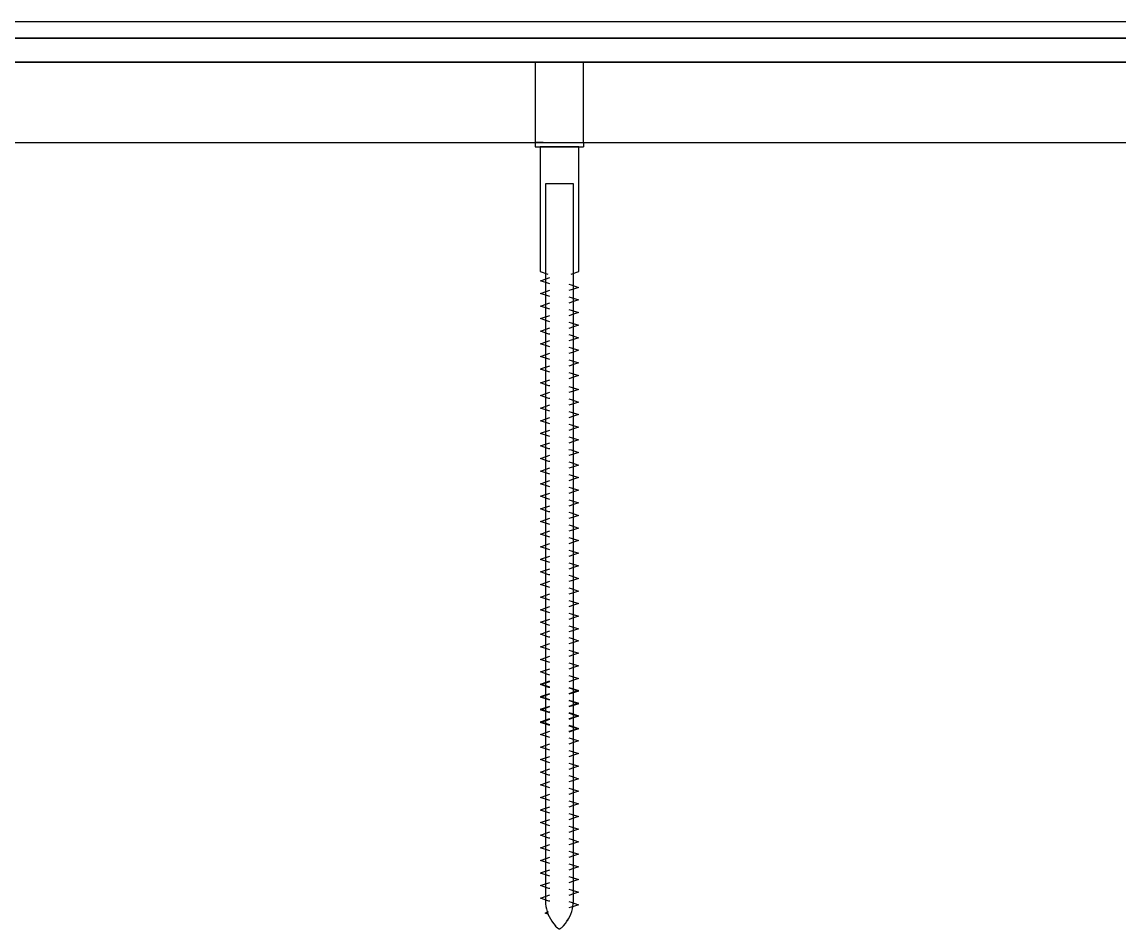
# Model space of a CAD drawing. Extents: x -195.6 to -173.8, y -15 to -11.3.
# Drawn here: x -187.441 to -184.714, y -14.951 to -12.696 of the extents above; entities that cross this region are included whole.
import ezdxf

# ---------------------------------------------------------------- set-up
doc = ezdxf.new("R2010")
doc.units = 0
doc.layers.add('SECTIONCUTEDGES', color=7, linetype='CONTINUOUS')

msp = doc.modelspace()

# ---------------------------------------------------------------- linework, layer by layer
at = {"layer": 'SECTIONCUTEDGES'}
for p, q in [((-174.0453, -12.6961), (-195.2854, -12.6961)), ((-174.0454, -12.7361), (-195.2854, -12.7361)), ((-195.2854, -12.7361), (-174.0453, -12.7361)), ((-195.2854, -12.7961), (-174.0454, -12.7961)), ((-177.1656, -12.7961), (-192.0152, -12.7961)), ((-186.1654, -12.7961), (-186.1654, -12.9961)), ((-186.0454, -12.7961), (-186.1654, -12.7961)), ((-186.0454, -12.9961), (-186.0454, -12.7961)), ((-192.0152, -12.9961), (-177.1656, -12.9961)), ((-186.1654, -12.9961), (-186.0454, -12.9961)), ((-186.1552, -12.9961), (-186.1652, -12.9961)), ((-186.1652, -12.9961), (-186.1652, -13.0061)), ((-186.1652, -13.0061), (-186.0452, -13.0061)), ((-186.1452, -12.9961), (-186.1552, -12.9961)), ((-186.1534, -13.0061), (-186.1534, -13.3162)), ((-186.1052, -13.0061), (-186.1534, -13.0061)), ((-186.1452, -12.9961), (-186.0652, -12.9961)), ((-186.057, -13.0061), (-186.1052, -13.0061)), ((-186.0652, -12.9961), (-186.0452, -12.9961)), ((-186.057, -13.3162), (-186.057, -13.0061)), ((-186.0452, -12.9961), (-186.0452, -13.0061)), ((-186.1399, -13.0986), (-186.1399, -14.8816)), ((-186.0705, -13.0986), (-186.1399, -13.0986)), ((-186.0705, -14.8816), (-186.0705, -13.0986)), ((-186.1534, -13.3162), (-186.134, -13.3234)), ((-186.15, -13.3387), (-186.1288, -13.3316)), ((-186.0764, -13.3234), (-186.057, -13.3162)), ((-186.1526, -13.3397), (-186.15, -13.3387)), ((-186.1312, -13.3466), (-186.1526, -13.3397)), ((-186.15, -13.3701), (-186.1288, -13.3629)), ((-186.1288, -13.3473), (-186.1312, -13.3466)), ((-186.0818, -13.3481), (-186.0762, -13.3497)), ((-186.07, -13.36), (-186.0818, -13.3638)), ((-186.0762, -13.3497), (-186.0581, -13.3558)), ((-186.0581, -13.3558), (-186.07, -13.36)), ((-186.1526, -13.371), (-186.15, -13.3701)), ((-186.1312, -13.3779), (-186.1526, -13.371)), ((-186.1288, -13.3786), (-186.1312, -13.3779)), ((-186.0818, -13.3795), (-186.0762, -13.381)), ((-186.0762, -13.381), (-186.0581, -13.3871)), ((-186.0581, -13.3871), (-186.07, -13.3913)), ((-186.1526, -13.4023), (-186.15, -13.4014)), ((-186.1312, -13.4093), (-186.1526, -13.4023)), ((-186.15, -13.4014), (-186.1288, -13.3942)), ((-186.1288, -13.4099), (-186.1312, -13.4093)), ((-186.07, -13.3913), (-186.0818, -13.3951)), ((-186.0818, -13.4108), (-186.0762, -13.4124)), ((-186.0762, -13.4124), (-186.0581, -13.4184)), ((-186.1526, -13.4336), (-186.15, -13.4327)), ((-186.1312, -13.4406), (-186.1526, -13.4336)), ((-186.15, -13.4327), (-186.1288, -13.4255)), ((-186.1288, -13.4412), (-186.1312, -13.4406)), ((-186.07, -13.4226), (-186.0818, -13.4264)), ((-186.0818, -13.4421), (-186.0762, -13.4437)), ((-186.0762, -13.4437), (-186.0581, -13.4497)), ((-186.0581, -13.4184), (-186.07, -13.4226)), ((-186.1526, -13.4649), (-186.15, -13.464)), ((-186.1312, -13.4719), (-186.1526, -13.4649)), ((-186.15, -13.464), (-186.1288, -13.4568)), ((-186.1288, -13.4725), (-186.1312, -13.4719)), ((-186.07, -13.4539), (-186.0818, -13.4577)), ((-186.0581, -13.4497), (-186.07, -13.4539)), ((-186.1526, -13.4963), (-186.15, -13.4953)), ((-186.1312, -13.5032), (-186.1526, -13.4963)), ((-186.15, -13.4953), (-186.1288, -13.4882)), ((-186.0818, -13.4734), (-186.0762, -13.475)), ((-186.07, -13.4852), (-186.0818, -13.4891)), ((-186.0762, -13.475), (-186.0581, -13.481)), ((-186.0581, -13.481), (-186.07, -13.4852)), ((-186.1526, -13.5276), (-186.15, -13.5266)), ((-186.15, -13.5266), (-186.1288, -13.5195)), ((-186.1288, -13.5038), (-186.1312, -13.5032)), ((-186.0818, -13.5047), (-186.0762, -13.5063)), ((-186.07, -13.5165), (-186.0818, -13.5204)), ((-186.0762, -13.5063), (-186.0581, -13.5123)), ((-186.0581, -13.5123), (-186.07, -13.5165)), ((-186.1312, -13.5345), (-186.1526, -13.5276)), ((-186.15, -13.5579), (-186.1288, -13.5508)), ((-186.1288, -13.5351), (-186.1312, -13.5345)), ((-186.0818, -13.536), (-186.0762, -13.5376)), ((-186.07, -13.5478), (-186.0818, -13.5517)), ((-186.0762, -13.5376), (-186.0581, -13.5436)), ((-186.0581, -13.5436), (-186.07, -13.5478)), ((-186.1526, -13.5589), (-186.15, -13.5579)), ((-186.1312, -13.5658), (-186.1526, -13.5589)), ((-186.1288, -13.5664), (-186.1312, -13.5658)), ((-186.0818, -13.5673), (-186.0762, -13.5689)), ((-186.07, -13.5792), (-186.0818, -13.583)), ((-186.0762, -13.5689), (-186.0581, -13.575)), ((-186.0581, -13.575), (-186.07, -13.5792)), ((-186.1526, -13.5934), (-186.15, -13.5925)), ((-186.1312, -13.6004), (-186.1526, -13.5934)), ((-186.15, -13.5925), (-186.1288, -13.5853)), ((-186.1288, -13.601), (-186.1312, -13.6004)), ((-186.0818, -13.6019), (-186.0762, -13.6035)), ((-186.0762, -13.6035), (-186.0581, -13.6095)), ((-186.1526, -13.6247), (-186.15, -13.6238)), ((-186.1312, -13.6317), (-186.1526, -13.6247)), ((-186.15, -13.6238), (-186.1288, -13.6166)), ((-186.1288, -13.6323), (-186.1312, -13.6317)), ((-186.07, -13.6137), (-186.0818, -13.6175)), ((-186.0818, -13.6332), (-186.0762, -13.6348)), ((-186.0762, -13.6348), (-186.0581, -13.6408)), ((-186.0581, -13.6095), (-186.07, -13.6137)), ((-186.1526, -13.656), (-186.15, -13.6551)), ((-186.1312, -13.663), (-186.1526, -13.656)), ((-186.15, -13.6551), (-186.1288, -13.648)), ((-186.1288, -13.6636), (-186.1312, -13.663)), ((-186.07, -13.645), (-186.0818, -13.6489)), ((-186.0581, -13.6408), (-186.07, -13.645)), ((-186.1526, -13.6874), (-186.15, -13.6864)), ((-186.1312, -13.6943), (-186.1526, -13.6874)), ((-186.15, -13.6864), (-186.1288, -13.6793)), ((-186.0818, -13.6645), (-186.0762, -13.6661)), ((-186.07, -13.6763), (-186.0818, -13.6802)), ((-186.0762, -13.6661), (-186.0581, -13.6721)), ((-186.0581, -13.6721), (-186.07, -13.6763)), ((-186.15, -13.7177), (-186.1288, -13.7106)), ((-186.15, -13.7177), (-186.1288, -13.7106)), ((-186.1288, -13.6949), (-186.1312, -13.6943)), ((-186.0818, -13.6958), (-186.0762, -13.6974)), ((-186.07, -13.7076), (-186.0818, -13.7115)), ((-186.0762, -13.6974), (-186.0581, -13.7034)), ((-186.0581, -13.7034), (-186.07, -13.7076)), ((-186.1526, -13.7187), (-186.15, -13.7177)), ((-186.1526, -13.7187), (-186.15, -13.7177)), ((-186.1312, -13.7256), (-186.1526, -13.7187)), ((-186.1312, -13.7256), (-186.1526, -13.7187)), ((-186.15, -13.749), (-186.1288, -13.7419)), ((-186.15, -13.749), (-186.1288, -13.7419)), ((-186.1288, -13.7262), (-186.1312, -13.7256)), ((-186.1288, -13.7262), (-186.1312, -13.7256)), ((-186.0818, -13.7271), (-186.0762, -13.7287)), ((-186.0818, -13.7271), (-186.0762, -13.7287)), ((-186.07, -13.739), (-186.0818, -13.7428)), ((-186.07, -13.739), (-186.0818, -13.7428)), ((-186.0762, -13.7287), (-186.0581, -13.7348)), ((-186.0762, -13.7287), (-186.0581, -13.7348)), ((-186.0581, -13.7348), (-186.07, -13.739)), ((-186.0581, -13.7348), (-186.07, -13.739)), ((-186.1526, -13.75), (-186.15, -13.749)), ((-186.1526, -13.75), (-186.15, -13.749)), ((-186.1312, -13.7569), (-186.1526, -13.75)), ((-186.1312, -13.7569), (-186.1526, -13.75)), ((-186.1288, -13.7576), (-186.1312, -13.7569)), ((-186.1288, -13.7576), (-186.1312, -13.7569)), ((-186.0818, -13.7585), (-186.0762, -13.76)), ((-186.0818, -13.7585), (-186.0762, -13.76)), ((-186.07, -13.7703), (-186.0818, -13.7741)), ((-186.07, -13.7703), (-186.0818, -13.7741)), ((-186.0762, -13.76), (-186.0581, -13.7661)), ((-186.0762, -13.76), (-186.0581, -13.7661)), ((-186.0581, -13.7661), (-186.07, -13.7703)), ((-186.0581, -13.7661), (-186.07, -13.7703)), ((-186.1526, -13.7813), (-186.15, -13.7804)), ((-186.1526, -13.7813), (-186.15, -13.7804)), ((-186.1312, -13.7883), (-186.1526, -13.7813)), ((-186.1312, -13.7883), (-186.1526, -13.7813)), ((-186.15, -13.7804), (-186.1288, -13.7732)), ((-186.15, -13.7804), (-186.1288, -13.7732)), ((-186.1288, -13.7889), (-186.1312, -13.7883)), ((-186.1288, -13.7889), (-186.1312, -13.7883)), ((-186.0818, -13.7898), (-186.0762, -13.7913)), ((-186.0818, -13.7898), (-186.0762, -13.7913)), ((-186.0762, -13.7913), (-186.0581, -13.7974)), ((-186.0762, -13.7913), (-186.0581, -13.7974)), ((-186.0581, -13.7974), (-186.07, -13.8016)), ((-186.0581, -13.7974), (-186.07, -13.8016)), ((-186.1526, -13.8126), (-186.15, -13.8117)), ((-186.1526, -13.8126), (-186.15, -13.8117)), ((-186.1312, -13.8196), (-186.1526, -13.8126)), ((-186.1312, -13.8196), (-186.1526, -13.8126)), ((-186.15, -13.8117), (-186.1288, -13.8045)), ((-186.15, -13.8117), (-186.1288, -13.8045)), ((-186.1288, -13.8202), (-186.1312, -13.8196)), ((-186.1288, -13.8202), (-186.1312, -13.8196)), ((-186.07, -13.8016), (-186.0818, -13.8054)), ((-186.07, -13.8016), (-186.0818, -13.8054)), ((-186.0818, -13.8211), (-186.0762, -13.8227)), ((-186.0818, -13.8211), (-186.0762, -13.8227)), ((-186.0762, -13.8227), (-186.0581, -13.8287)), ((-186.0762, -13.8227), (-186.0581, -13.8287)), ((-186.1526, -13.8439), (-186.15, -13.843)), ((-186.1312, -13.8509), (-186.1526, -13.8439)), ((-186.15, -13.843), (-186.1288, -13.8358)), ((-186.1288, -13.8515), (-186.1312, -13.8509)), ((-186.07, -13.8329), (-186.0818, -13.8367)), ((-186.07, -13.8329), (-186.0818, -13.8367)), ((-186.0818, -13.8524), (-186.0762, -13.854)), ((-186.0581, -13.8287), (-186.07, -13.8329)), ((-186.0581, -13.8287), (-186.07, -13.8329)), ((-186.1526, -13.8752), (-186.15, -13.8743)), ((-186.1312, -13.8822), (-186.1526, -13.8752)), ((-186.15, -13.8743), (-186.1288, -13.8672)), ((-186.07, -13.8642), (-186.0818, -13.868)), ((-186.0762, -13.854), (-186.0581, -13.86)), ((-186.0581, -13.86), (-186.07, -13.8642)), ((-186.1526, -13.9066), (-186.15, -13.9056)), ((-186.1312, -13.9135), (-186.1526, -13.9066)), ((-186.15, -13.9056), (-186.1288, -13.8985)), ((-186.1288, -13.8828), (-186.1312, -13.8822)), ((-186.0818, -13.8837), (-186.0762, -13.8853)), ((-186.07, -13.8955), (-186.0818, -13.8994)), ((-186.0762, -13.8853), (-186.0581, -13.8913)), ((-186.0581, -13.8913), (-186.07, -13.8955)), ((-186.15, -13.9369), (-186.1288, -13.9298)), ((-186.1288, -13.9141), (-186.1312, -13.9135)), ((-186.0818, -13.915), (-186.0762, -13.9166)), ((-186.07, -13.9268), (-186.0818, -13.9307)), ((-186.0762, -13.9166), (-186.0581, -13.9226)), ((-186.0581, -13.9226), (-186.07, -13.9268)), ((-186.1526, -13.9379), (-186.15, -13.9369)), ((-186.1312, -13.9448), (-186.1526, -13.9379)), ((-186.15, -13.9683), (-186.1288, -13.9611)), ((-186.1288, -13.9454), (-186.1312, -13.9448)), ((-186.0818, -13.9463), (-186.0762, -13.9479)), ((-186.07, -13.9582), (-186.0818, -13.962)), ((-186.0762, -13.9479), (-186.0581, -13.954)), ((-186.0581, -13.954), (-186.07, -13.9582)), ((-186.1526, -13.9692), (-186.15, -13.9683)), ((-186.1312, -13.9762), (-186.1526, -13.9692)), ((-186.1288, -13.9768), (-186.1312, -13.9762)), ((-186.0818, -13.9777), (-186.0762, -13.9793)), ((-186.07, -13.9895), (-186.0818, -13.9933)), ((-186.0762, -13.9793), (-186.0581, -13.9853)), ((-186.0581, -13.9853), (-186.07, -13.9895)), ((-186.1526, -14.0005), (-186.15, -13.9996)), ((-186.1312, -14.0075), (-186.1526, -14.0005)), ((-186.15, -13.9996), (-186.1288, -13.9925)), ((-186.1288, -14.0081), (-186.1312, -14.0075)), ((-186.0818, -14.009), (-186.0762, -14.0106)), ((-186.0762, -14.0106), (-186.0581, -14.0166)), ((-186.0581, -14.0166), (-186.07, -14.0208)), ((-186.1526, -14.0319), (-186.15, -14.0309)), ((-186.1312, -14.0388), (-186.1526, -14.0319)), ((-186.15, -14.0309), (-186.1288, -14.0238)), ((-186.1288, -14.0394), (-186.1312, -14.0388)), ((-186.07, -14.0208), (-186.0818, -14.0247)), ((-186.0818, -14.0403), (-186.0762, -14.0419)), ((-186.0762, -14.0419), (-186.0581, -14.0479)), ((-186.1526, -14.0632), (-186.15, -14.0622)), ((-186.1312, -14.0701), (-186.1526, -14.0632)), ((-186.15, -14.0622), (-186.1288, -14.0551)), ((-186.1288, -14.0707), (-186.1312, -14.0701)), ((-186.07, -14.0521), (-186.0818, -14.056)), ((-186.0818, -14.0716), (-186.0762, -14.0732)), ((-186.0581, -14.0479), (-186.07, -14.0521)), ((-186.1526, -14.0945), (-186.15, -14.0935)), ((-186.1312, -14.1014), (-186.1526, -14.0945)), ((-186.15, -14.0935), (-186.1288, -14.0864)), ((-186.07, -14.0835), (-186.0818, -14.0873)), ((-186.0762, -14.0732), (-186.0581, -14.0793)), ((-186.0581, -14.0793), (-186.07, -14.0835)), ((-186.1526, -14.1258), (-186.15, -14.1249)), ((-186.1312, -14.1327), (-186.1526, -14.1258)), ((-186.15, -14.1249), (-186.1288, -14.1177)), ((-186.1288, -14.102), (-186.1312, -14.1014)), ((-186.0818, -14.1029), (-186.0762, -14.1045)), ((-186.07, -14.1148), (-186.0818, -14.1186)), ((-186.0762, -14.1045), (-186.0581, -14.1106)), ((-186.0581, -14.1106), (-186.07, -14.1148)), ((-186.15, -14.1562), (-186.1288, -14.149)), ((-186.1288, -14.1334), (-186.1312, -14.1327)), ((-186.0818, -14.1343), (-186.0762, -14.1358)), ((-186.07, -14.1461), (-186.0818, -14.1499)), ((-186.0762, -14.1358), (-186.0581, -14.1419)), ((-186.0581, -14.1419), (-186.07, -14.1461)), ((-186.1526, -14.1571), (-186.15, -14.1562)), ((-186.1312, -14.1641), (-186.1526, -14.1571)), ((-186.15, -14.1875), (-186.1288, -14.1803)), ((-186.1288, -14.1647), (-186.1312, -14.1641)), ((-186.0818, -14.1656), (-186.0762, -14.1671)), ((-186.07, -14.1774), (-186.0818, -14.1812)), ((-186.0762, -14.1671), (-186.0581, -14.1732)), ((-186.0581, -14.1732), (-186.07, -14.1774)), ((-186.1526, -14.1884), (-186.15, -14.1875)), ((-186.1312, -14.1954), (-186.1526, -14.1884)), ((-186.1288, -14.196), (-186.1312, -14.1954)), ((-186.0818, -14.1969), (-186.0762, -14.1985)), ((-186.0762, -14.1985), (-186.0581, -14.2045)), ((-186.0581, -14.2045), (-186.07, -14.2087)), ((-186.1526, -14.218), (-186.15, -14.2171)), ((-186.1312, -14.225), (-186.1526, -14.218)), ((-186.15, -14.2171), (-186.1288, -14.2099)), ((-186.1288, -14.2256), (-186.1312, -14.225)), ((-186.07, -14.2087), (-186.0818, -14.2125)), ((-186.0818, -14.2265), (-186.0762, -14.228)), ((-186.0762, -14.228), (-186.0581, -14.2341)), ((-186.0581, -14.2341), (-186.07, -14.2383)), ((-186.1526, -14.2493), (-186.15, -14.2484)), ((-186.1312, -14.2563), (-186.1526, -14.2493)), ((-186.15, -14.2484), (-186.1288, -14.2412)), ((-186.1288, -14.2569), (-186.1312, -14.2563)), ((-186.07, -14.2383), (-186.0818, -14.2421)), ((-186.0818, -14.2578), (-186.0762, -14.2594)), ((-186.0762, -14.2594), (-186.0581, -14.2654)), ((-186.1526, -14.2806), (-186.15, -14.2797)), ((-186.1312, -14.2876), (-186.1526, -14.2806)), ((-186.15, -14.2797), (-186.1288, -14.2725)), ((-186.1288, -14.2882), (-186.1312, -14.2876)), ((-186.07, -14.2696), (-186.0818, -14.2734)), ((-186.0818, -14.2891), (-186.0762, -14.2907)), ((-186.0581, -14.2654), (-186.07, -14.2696)), ((-186.1526, -14.3119), (-186.15, -14.311)), ((-186.1312, -14.3189), (-186.1526, -14.3119)), ((-186.15, -14.311), (-186.1288, -14.3039)), ((-186.07, -14.3009), (-186.0818, -14.3047)), ((-186.0762, -14.2907), (-186.0581, -14.2967)), ((-186.0581, -14.2967), (-186.07, -14.3009)), ((-186.1526, -14.3419), (-186.15, -14.341)), ((-186.1312, -14.3489), (-186.1526, -14.3419)), ((-186.1526, -14.3433), (-186.15, -14.3423)), ((-186.1312, -14.3502), (-186.1526, -14.3433)), ((-186.15, -14.341), (-186.1288, -14.3338)), ((-186.15, -14.3423), (-186.1288, -14.3352)), ((-186.1288, -14.3195), (-186.1312, -14.3189)), ((-186.0818, -14.3204), (-186.0762, -14.322)), ((-186.07, -14.3322), (-186.0818, -14.3361)), ((-186.0762, -14.322), (-186.0581, -14.328)), ((-186.0581, -14.328), (-186.07, -14.3322)), ((-186.15, -14.3723), (-186.1288, -14.3652)), ((-186.15, -14.3736), (-186.1288, -14.3665)), ((-186.1288, -14.3495), (-186.1312, -14.3489)), ((-186.1288, -14.3508), (-186.1312, -14.3502)), ((-186.0818, -14.3504), (-186.0762, -14.352)), ((-186.0818, -14.3517), (-186.0762, -14.3533)), ((-186.07, -14.3622), (-186.0818, -14.3661)), ((-186.07, -14.3635), (-186.0818, -14.3674)), ((-186.0762, -14.352), (-186.0581, -14.358)), ((-186.0762, -14.3533), (-186.0581, -14.3593)), ((-186.0581, -14.358), (-186.07, -14.3622)), ((-186.0581, -14.3593), (-186.07, -14.3635)), ((-186.1526, -14.3733), (-186.15, -14.3723)), ((-186.1312, -14.3802), (-186.1526, -14.3733)), ((-186.1526, -14.3746), (-186.15, -14.3736)), ((-186.1312, -14.3815), (-186.1526, -14.3746)), ((-186.15, -14.4036), (-186.1288, -14.3965)), ((-186.15, -14.4049), (-186.1288, -14.3978)), ((-186.1288, -14.3808), (-186.1312, -14.3802)), ((-186.1288, -14.3821), (-186.1312, -14.3815)), ((-186.0818, -14.3817), (-186.0762, -14.3833)), ((-186.0818, -14.383), (-186.0762, -14.3846)), ((-186.07, -14.3935), (-186.0818, -14.3974)), ((-186.07, -14.3949), (-186.0818, -14.3987)), ((-186.0762, -14.3833), (-186.0581, -14.3893)), ((-186.0762, -14.3846), (-186.0581, -14.3907)), ((-186.0581, -14.3893), (-186.07, -14.3935)), ((-186.0581, -14.3907), (-186.07, -14.3949)), ((-186.1526, -14.4046), (-186.15, -14.4036)), ((-186.1312, -14.4115), (-186.1526, -14.4046)), ((-186.1526, -14.4059), (-186.15, -14.4049)), ((-186.1312, -14.4128), (-186.1526, -14.4059)), ((-186.1288, -14.4121), (-186.1312, -14.4115)), ((-186.1288, -14.4134), (-186.1312, -14.4128)), ((-186.0818, -14.413), (-186.0762, -14.4146)), ((-186.0818, -14.4143), (-186.0762, -14.4159)), ((-186.07, -14.4248), (-186.0818, -14.4287)), ((-186.07, -14.4262), (-186.0818, -14.43)), ((-186.0762, -14.4146), (-186.0581, -14.4206)), ((-186.0762, -14.4159), (-186.0581, -14.422)), ((-186.0581, -14.4206), (-186.07, -14.4248)), ((-186.0581, -14.422), (-186.07, -14.4262)), ((-186.1526, -14.4359), (-186.15, -14.4349)), ((-186.1312, -14.4428), (-186.1526, -14.4359)), ((-186.1526, -14.4372), (-186.15, -14.4363)), ((-186.1312, -14.4441), (-186.1526, -14.4372)), ((-186.15, -14.4349), (-186.1288, -14.4278)), ((-186.15, -14.4363), (-186.1288, -14.4291)), ((-186.1288, -14.4434), (-186.1312, -14.4428)), ((-186.1288, -14.4448), (-186.1312, -14.4441)), ((-186.0818, -14.4443), (-186.0762, -14.4459)), ((-186.0818, -14.4457), (-186.0762, -14.4472)), ((-186.0762, -14.4459), (-186.0581, -14.452)), ((-186.0762, -14.4472), (-186.0581, -14.4533)), ((-186.0581, -14.452), (-186.07, -14.4562)), ((-186.0581, -14.4533), (-186.07, -14.4575)), ((-186.1526, -14.4672), (-186.15, -14.4663)), ((-186.1312, -14.4741), (-186.1526, -14.4672)), ((-186.15, -14.4663), (-186.1288, -14.4591)), ((-186.1288, -14.4748), (-186.1312, -14.4741)), ((-186.07, -14.4562), (-186.0818, -14.46)), ((-186.07, -14.4575), (-186.0818, -14.4613)), ((-186.0818, -14.4757), (-186.0762, -14.4772)), ((-186.0762, -14.4772), (-186.0581, -14.4833)), ((-186.1526, -14.4985), (-186.15, -14.4976)), ((-186.1312, -14.5055), (-186.1526, -14.4985)), ((-186.15, -14.4976), (-186.1288, -14.4904)), ((-186.1288, -14.5061), (-186.1312, -14.5055)), ((-186.07, -14.4875), (-186.0818, -14.4913)), ((-186.0818, -14.507), (-186.0762, -14.5085)), ((-186.0581, -14.4833), (-186.07, -14.4875)), ((-186.1526, -14.5298), (-186.15, -14.5289)), ((-186.1312, -14.5368), (-186.1526, -14.5298)), ((-186.15, -14.5289), (-186.1288, -14.5217)), ((-186.07, -14.5188), (-186.0818, -14.5226)), ((-186.0762, -14.5085), (-186.0581, -14.5146)), ((-186.0581, -14.5146), (-186.07, -14.5188)), ((-186.1526, -14.5611), (-186.15, -14.5602)), ((-186.1312, -14.5681), (-186.1526, -14.5611)), ((-186.15, -14.5602), (-186.1288, -14.553)), ((-186.1288, -14.5374), (-186.1312, -14.5368)), ((-186.0818, -14.5383), (-186.0762, -14.5399)), ((-186.07, -14.5501), (-186.0818, -14.5539)), ((-186.0762, -14.5399), (-186.0581, -14.5459)), ((-186.0581, -14.5459), (-186.07, -14.5501)), ((-186.15, -14.5915), (-186.1288, -14.5844)), ((-186.1288, -14.5687), (-186.1312, -14.5681)), ((-186.0818, -14.5696), (-186.0762, -14.5712)), ((-186.07, -14.5814), (-186.0818, -14.5852)), ((-186.0762, -14.5712), (-186.0581, -14.5772)), ((-186.0581, -14.5772), (-186.07, -14.5814)), ((-186.1526, -14.5924), (-186.15, -14.5915)), ((-186.1312, -14.5994), (-186.1526, -14.5924)), ((-186.15, -14.6228), (-186.1288, -14.6157)), ((-186.1288, -14.6), (-186.1312, -14.5994)), ((-186.0818, -14.6009), (-186.0762, -14.6025)), ((-186.07, -14.6127), (-186.0818, -14.6166)), ((-186.0762, -14.6025), (-186.0581, -14.6085)), ((-186.0581, -14.6085), (-186.07, -14.6127)), ((-186.1526, -14.6238), (-186.15, -14.6228)), ((-186.1312, -14.6307), (-186.1526, -14.6238)), ((-186.1288, -14.6313), (-186.1312, -14.6307)), ((-186.0818, -14.6322), (-186.0762, -14.6338)), ((-186.07, -14.644), (-186.0818, -14.6479)), ((-186.0762, -14.6338), (-186.0581, -14.6398)), ((-186.0581, -14.6398), (-186.07, -14.644)), ((-186.1526, -14.6551), (-186.15, -14.6541)), ((-186.1312, -14.662), (-186.1526, -14.6551)), ((-186.15, -14.6541), (-186.1288, -14.647)), ((-186.1288, -14.6626), (-186.1312, -14.662)), ((-186.0818, -14.6635), (-186.0762, -14.6651)), ((-186.0762, -14.6651), (-186.0581, -14.6712)), ((-186.0581, -14.6712), (-186.07, -14.6754)), ((-186.1526, -14.6864), (-186.15, -14.6854)), ((-186.1312, -14.6933), (-186.1526, -14.6864)), ((-186.15, -14.6854), (-186.1288, -14.6783)), ((-186.1288, -14.694), (-186.1312, -14.6933)), ((-186.07, -14.6754), (-186.0818, -14.6792)), ((-186.0818, -14.6948), (-186.0762, -14.6964)), ((-186.0762, -14.6964), (-186.0581, -14.7025)), ((-186.1526, -14.7177), (-186.15, -14.7168)), ((-186.1312, -14.7246), (-186.1526, -14.7177)), ((-186.15, -14.7168), (-186.1288, -14.7096)), ((-186.1288, -14.7253), (-186.1312, -14.7246)), ((-186.07, -14.7067), (-186.0818, -14.7105)), ((-186.0818, -14.7262), (-186.0762, -14.7277)), ((-186.0581, -14.7025), (-186.07, -14.7067)), ((-186.1526, -14.749), (-186.15, -14.7481)), ((-186.1312, -14.756), (-186.1526, -14.749)), ((-186.15, -14.7481), (-186.1288, -14.7409)), ((-186.07, -14.738), (-186.0818, -14.7418)), ((-186.0762, -14.7277), (-186.0581, -14.7338)), ((-186.0581, -14.7338), (-186.07, -14.738)), ((-186.1526, -14.7803), (-186.15, -14.7794)), ((-186.1312, -14.7873), (-186.1526, -14.7803)), ((-186.15, -14.7794), (-186.1288, -14.7722)), ((-186.1288, -14.7566), (-186.1312, -14.756)), ((-186.0818, -14.7575), (-186.0762, -14.7591)), ((-186.07, -14.7693), (-186.0818, -14.7731)), ((-186.0762, -14.7591), (-186.0581, -14.7651)), ((-186.0581, -14.7651), (-186.07, -14.7693)), ((-186.15, -14.8107), (-186.1288, -14.8035)), ((-186.1288, -14.7879), (-186.1312, -14.7873)), ((-186.0818, -14.7888), (-186.0762, -14.7904)), ((-186.07, -14.8006), (-186.0818, -14.8044)), ((-186.0762, -14.7904), (-186.0581, -14.7964)), ((-186.0581, -14.7964), (-186.07, -14.8006)), ((-186.1526, -14.8116), (-186.15, -14.8107)), ((-186.1312, -14.8186), (-186.1526, -14.8116)), ((-186.15, -14.842), (-186.1288, -14.8349)), ((-186.1288, -14.8192), (-186.1312, -14.8186)), ((-186.0818, -14.8201), (-186.0762, -14.8217)), ((-186.07, -14.8319), (-186.0818, -14.8358)), ((-186.0762, -14.8217), (-186.0581, -14.8277)), ((-186.0581, -14.8277), (-186.07, -14.8319)), ((-186.1526, -14.843), (-186.15, -14.842)), ((-186.1312, -14.8499), (-186.1526, -14.843)), ((-186.1288, -14.8505), (-186.1312, -14.8499)), ((-186.0818, -14.8514), (-186.0762, -14.853)), ((-186.0762, -14.853), (-186.0581, -14.859)), ((-186.0581, -14.859), (-186.07, -14.8632)), ((-186.1526, -14.8743), (-186.15, -14.8733)), ((-186.1312, -14.8812), (-186.1526, -14.8743)), ((-186.15, -14.8733), (-186.1288, -14.8662)), ((-186.1399, -14.8816), (-186.1396, -14.8881)), ((-186.1396, -14.8881), (-186.1388, -14.8945)), ((-186.1288, -14.8818), (-186.1312, -14.8812)), ((-186.07, -14.8632), (-186.0818, -14.8671)), ((-186.0818, -14.8827), (-186.0762, -14.8843)), ((-186.0762, -14.8843), (-186.0581, -14.8903)), ((-186.0715, -14.8945), (-186.0708, -14.8881)), ((-186.0708, -14.8881), (-186.0705, -14.8816)), ((-186.1404, -14.9111), (-186.1346, -14.9081)), ((-186.1378, -14.9122), (-186.1404, -14.9111)), ((-186.1388, -14.8945), (-186.1376, -14.9009)), ((-186.1315, -14.9147), (-186.1378, -14.9122)), ((-186.1376, -14.9009), (-186.1358, -14.9072)), ((-186.1358, -14.9072), (-186.1336, -14.9135)), ((-186.1346, -14.9081), (-186.1325, -14.9069)), ((-186.1336, -14.9135), (-186.1308, -14.9196)), ((-186.07, -14.8945), (-186.0818, -14.8984)), ((-186.0795, -14.9196), (-186.0768, -14.9135)), ((-186.0768, -14.9135), (-186.0746, -14.9072)), ((-186.0746, -14.9072), (-186.0728, -14.9009)), ((-186.0728, -14.9009), (-186.0715, -14.8945)), ((-186.0581, -14.8903), (-186.07, -14.8945)), ((-186.1308, -14.9196), (-186.1276, -14.9256)), ((-186.1276, -14.9256), (-186.124, -14.9314)), ((-186.124, -14.9314), (-186.1198, -14.9371)), ((-186.1198, -14.9371), (-186.1153, -14.9426)), ((-186.1129, -14.9451), (-186.1153, -14.9426)), ((-186.0975, -14.9451), (-186.0951, -14.9426)), ((-186.0951, -14.9426), (-186.0905, -14.9371)), ((-186.0905, -14.9371), (-186.0864, -14.9314)), ((-186.0864, -14.9314), (-186.0828, -14.9256)), ((-186.0855, -14.9301), (-186.0856, -14.9301)), ((-186.085, -14.9299), (-186.0855, -14.9301)), ((-186.0854, -14.9292), (-186.085, -14.9294)), ((-186.085, -14.9294), (-186.0847, -14.9296)), ((-186.0848, -14.9297), (-186.085, -14.9299)), ((-186.0847, -14.9296), (-186.0848, -14.9297)), ((-186.0828, -14.9256), (-186.0795, -14.9196)), ((-186.1129, -14.9451), (-186.1101, -14.9478)), ((-186.1088, -14.949), (-186.1101, -14.9478)), ((-186.1073, -14.9501), (-186.1088, -14.949)), ((-186.1064, -14.9506), (-186.1073, -14.9501)), ((-186.1057, -14.9508), (-186.1064, -14.9506)), ((-186.1052, -14.9509), (-186.1057, -14.9508)), ((-186.1046, -14.9508), (-186.1052, -14.9509)), ((-186.104, -14.9506), (-186.1046, -14.9508)), ((-186.1031, -14.9501), (-186.104, -14.9506)), ((-186.1016, -14.949), (-186.1031, -14.9501)), ((-186.1003, -14.9478), (-186.1016, -14.949)), ((-186.1003, -14.9478), (-186.0975, -14.9451))]:
    msp.add_line(p, q, dxfattribs=at)

doc.saveas('drawing.dxf')
